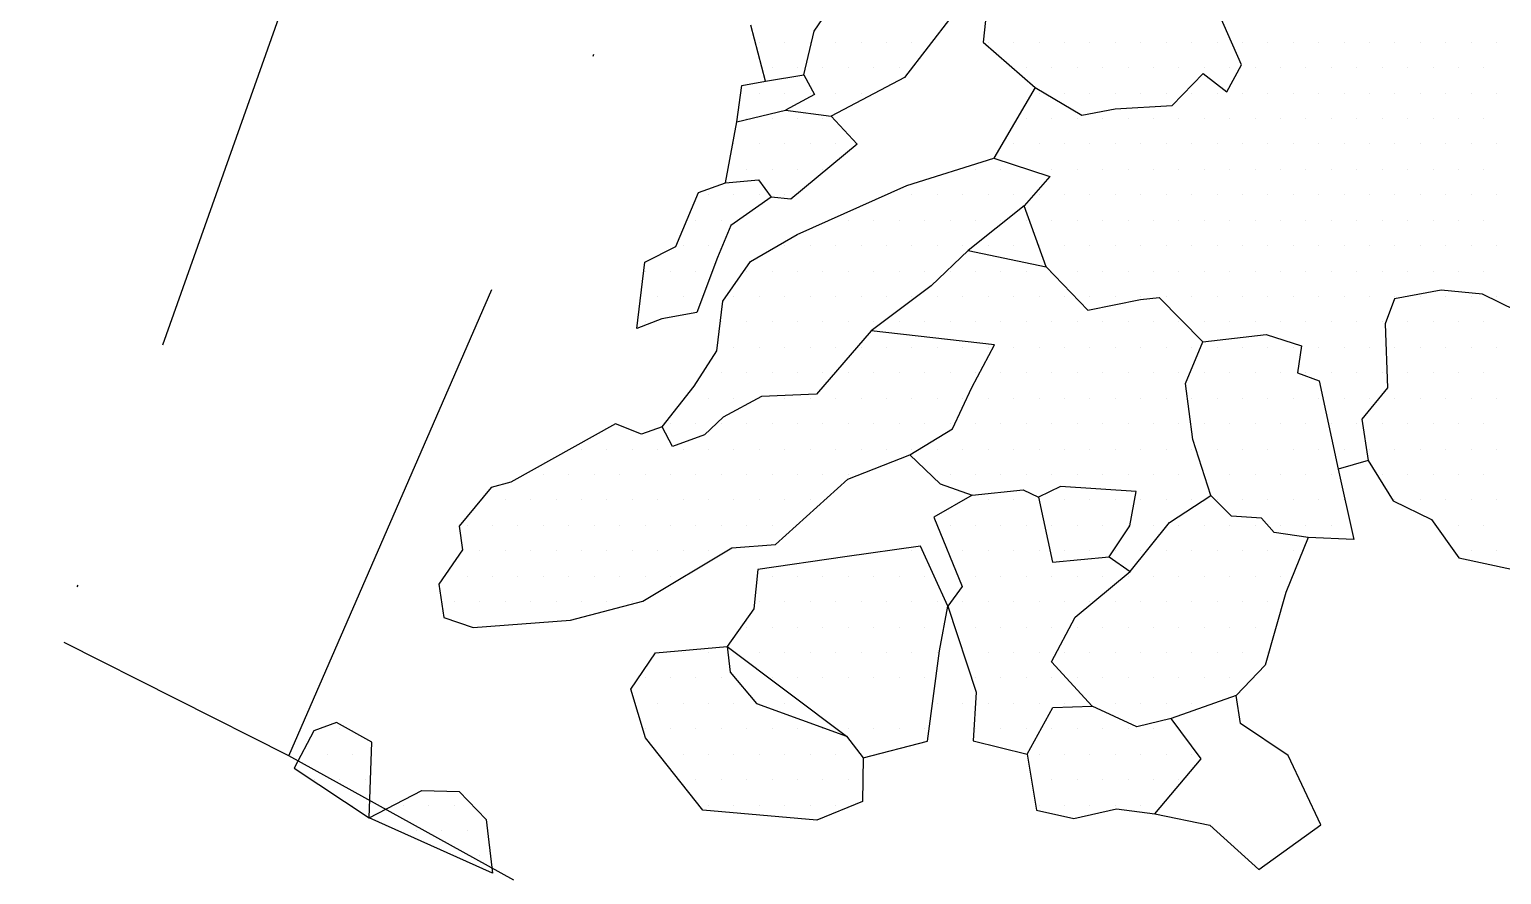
# Model space of a CAD drawing. Header units: metres. Extents: x -1319 to -950, y -1232 to -780.
# Drawn here: x -1249 to -1176.6, y -1109.7 to -1068.1 of the extents above; entities that cross this region are included whole.
import ezdxf

# ---------------------------------------------------------------- set-up
doc = ezdxf.new("R2010")
doc.units = ezdxf.units.M
doc.header["$LTSCALE"] = 25
doc.header["$MEASUREMENT"] = 0
doc.linetypes.add('STRICHPUNKTX2', pattern=[2, 1, -0.5, 0, -0.5])
doc.layers.get('0').update_dxf_attribs({"linetype": 'CONTINUOUS'})
for name, color, linetype in [('GRABUNGSGRENZE', 3, 'STRICHPUNKTX2'), ('STEINE', 4, 'CONTINUOUS'), ('STEINESCHRAFF', 4, 'CONTINUOUS')]:
    doc.layers.add(name, color=color, linetype=linetype)

# ---------------------------------------------------------------- blocks, each defined once
blk = doc.blocks.new('*X3')
at = {"color": 0}
for p, q in [((-1213.125, -1068.75), (-1213.125, -1068.75)), ((-1211.875, -1068.75), (-1211.875, -1068.75)), ((-1210.625, -1068.75), (-1210.625, -1068.75)), ((-1209.375, -1068.75), (-1209.375, -1068.75)), ((-1208.125, -1068.75), (-1208.125, -1068.75)), ((-1206.875, -1068.75), (-1206.875, -1068.75)), ((-1205.625, -1068.75), (-1205.625, -1068.75)), ((-1201.875, -1068.75), (-1201.875, -1068.75)), ((-1200.625, -1068.75), (-1200.625, -1068.75)), ((-1199.375, -1068.75), (-1199.375, -1068.75)), ((-1198.125, -1068.75), (-1198.125, -1068.75)), ((-1196.875, -1068.75), (-1196.875, -1068.75)), ((-1195.625, -1068.75), (-1195.625, -1068.75)), ((-1194.375, -1068.75), (-1194.375, -1068.75)), ((-1193.125, -1068.75), (-1193.125, -1068.75)), ((-1191.875, -1068.75), (-1191.875, -1068.75)), ((-1190.625, -1068.75), (-1190.625, -1068.75)), ((-1189.375, -1068.75), (-1189.375, -1068.75)), ((-1188.125, -1068.75), (-1188.125, -1068.75)), ((-1186.875, -1068.75), (-1186.875, -1068.75)), ((-1185.625, -1068.75), (-1185.625, -1068.75)), ((-1184.375, -1068.75), (-1184.375, -1068.75)), ((-1183.125, -1068.75), (-1183.125, -1068.75)), ((-1181.875, -1068.75), (-1181.875, -1068.75)), ((-1180.625, -1068.75), (-1180.625, -1068.75)), ((-1179.375, -1068.75), (-1179.375, -1068.75)), ((-1178.125, -1068.75), (-1178.125, -1068.75)), ((-1176.875, -1068.75), (-1176.875, -1068.75)), ((-1212.5, -1070), (-1212.5, -1070)), ((-1211.25, -1070), (-1211.25, -1070)), ((-1210, -1070), (-1210, -1070)), ((-1208.75, -1070), (-1208.75, -1070)), ((-1207.5, -1070), (-1207.5, -1070)), ((-1206.25, -1070), (-1206.25, -1070)), ((-1200, -1070), (-1200, -1070)), ((-1198.75, -1070), (-1198.75, -1070)), ((-1197.5, -1070), (-1197.5, -1070)), ((-1196.25, -1070), (-1196.25, -1070)), ((-1195, -1070), (-1195, -1070)), ((-1193.75, -1070), (-1193.75, -1070)), ((-1192.5, -1070), (-1192.5, -1070)), ((-1191.25, -1070), (-1191.25, -1070)), ((-1190, -1070), (-1190, -1070)), ((-1188.75, -1070), (-1188.75, -1070)), ((-1187.5, -1070), (-1187.5, -1070)), ((-1186.25, -1070), (-1186.25, -1070)), ((-1185, -1070), (-1185, -1070)), ((-1183.75, -1070), (-1183.75, -1070)), ((-1182.5, -1070), (-1182.5, -1070)), ((-1181.25, -1070), (-1181.25, -1070)), ((-1180, -1070), (-1180, -1070)), ((-1178.75, -1070), (-1178.75, -1070)), ((-1177.5, -1070), (-1177.5, -1070)), ((-1213.125, -1071.25), (-1213.125, -1071.25)), ((-1211.875, -1071.25), (-1211.875, -1071.25)), ((-1210.625, -1071.25), (-1210.625, -1071.25)), ((-1209.375, -1071.25), (-1209.375, -1071.25)), ((-1208.125, -1071.25), (-1208.125, -1071.25)), ((-1199.375, -1071.25), (-1199.375, -1071.25)), ((-1198.125, -1071.25), (-1198.125, -1071.25)), ((-1196.875, -1071.25), (-1196.875, -1071.25)), ((-1195.625, -1071.25), (-1195.625, -1071.25)), ((-1194.375, -1071.25), (-1194.375, -1071.25)), ((-1193.125, -1071.25), (-1193.125, -1071.25)), ((-1191.875, -1071.25), (-1191.875, -1071.25)), ((-1190.625, -1071.25), (-1190.625, -1071.25)), ((-1189.375, -1071.25), (-1189.375, -1071.25)), ((-1188.125, -1071.25), (-1188.125, -1071.25)), ((-1186.875, -1071.25), (-1186.875, -1071.25)), ((-1185.625, -1071.25), (-1185.625, -1071.25)), ((-1184.375, -1071.25), (-1184.375, -1071.25)), ((-1183.125, -1071.25), (-1183.125, -1071.25)), ((-1181.875, -1071.25), (-1181.875, -1071.25)), ((-1180.625, -1071.25), (-1180.625, -1071.25)), ((-1179.375, -1071.25), (-1179.375, -1071.25)), ((-1178.125, -1071.25), (-1178.125, -1071.25)), ((-1176.875, -1071.25), (-1176.875, -1071.25)), ((-1213.75, -1072.5), (-1213.75, -1072.5)), ((-1212.5, -1072.5), (-1212.5, -1072.5)), ((-1211.25, -1072.5), (-1211.25, -1072.5)), ((-1210, -1072.5), (-1210, -1072.5)), ((-1200, -1072.5), (-1200, -1072.5)), ((-1198.75, -1072.5), (-1198.75, -1072.5)), ((-1197.5, -1072.5), (-1197.5, -1072.5)), ((-1196.25, -1072.5), (-1196.25, -1072.5)), ((-1195, -1072.5), (-1195, -1072.5)), ((-1193.75, -1072.5), (-1193.75, -1072.5)), ((-1192.5, -1072.5), (-1192.5, -1072.5)), ((-1191.25, -1072.5), (-1191.25, -1072.5)), ((-1190, -1072.5), (-1190, -1072.5)), ((-1188.75, -1072.5), (-1188.75, -1072.5)), ((-1187.5, -1072.5), (-1187.5, -1072.5)), ((-1186.25, -1072.5), (-1186.25, -1072.5)), ((-1185, -1072.5), (-1185, -1072.5)), ((-1183.75, -1072.5), (-1183.75, -1072.5)), ((-1182.5, -1072.5), (-1182.5, -1072.5)), ((-1181.25, -1072.5), (-1181.25, -1072.5)), ((-1180, -1072.5), (-1180, -1072.5)), ((-1178.75, -1072.5), (-1178.75, -1072.5)), ((-1177.5, -1072.5), (-1177.5, -1072.5)), ((-1214.375, -1073.75), (-1214.375, -1073.75)), ((-1213.125, -1073.75), (-1213.125, -1073.75)), ((-1211.875, -1073.75), (-1211.875, -1073.75)), ((-1210.625, -1073.75), (-1210.625, -1073.75)), ((-1209.375, -1073.75), (-1209.375, -1073.75)), ((-1200.625, -1073.75), (-1200.625, -1073.75)), ((-1199.375, -1073.75), (-1199.375, -1073.75)), ((-1198.125, -1073.75), (-1198.125, -1073.75)), ((-1196.875, -1073.75), (-1196.875, -1073.75)), ((-1195.625, -1073.75), (-1195.625, -1073.75)), ((-1194.375, -1073.75), (-1194.375, -1073.75)), ((-1193.125, -1073.75), (-1193.125, -1073.75)), ((-1191.875, -1073.75), (-1191.875, -1073.75)), ((-1190.625, -1073.75), (-1190.625, -1073.75)), ((-1189.375, -1073.75), (-1189.375, -1073.75)), ((-1188.125, -1073.75), (-1188.125, -1073.75)), ((-1186.875, -1073.75), (-1186.875, -1073.75)), ((-1185.625, -1073.75), (-1185.625, -1073.75)), ((-1184.375, -1073.75), (-1184.375, -1073.75)), ((-1183.125, -1073.75), (-1183.125, -1073.75)), ((-1181.875, -1073.75), (-1181.875, -1073.75)), ((-1180.625, -1073.75), (-1180.625, -1073.75)), ((-1179.375, -1073.75), (-1179.375, -1073.75)), ((-1178.125, -1073.75), (-1178.125, -1073.75)), ((-1176.875, -1073.75), (-1176.875, -1073.75)), ((-1213.75, -1075), (-1213.75, -1075)), ((-1212.5, -1075), (-1212.5, -1075)), ((-1211.25, -1075), (-1211.25, -1075)), ((-1210, -1075), (-1210, -1075)), ((-1202.5, -1075), (-1202.5, -1075)), ((-1201.25, -1075), (-1201.25, -1075)), ((-1200, -1075), (-1200, -1075)), ((-1198.75, -1075), (-1198.75, -1075)), ((-1197.5, -1075), (-1197.5, -1075)), ((-1196.25, -1075), (-1196.25, -1075)), ((-1195, -1075), (-1195, -1075)), ((-1193.75, -1075), (-1193.75, -1075)), ((-1192.5, -1075), (-1192.5, -1075)), ((-1191.25, -1075), (-1191.25, -1075)), ((-1190, -1075), (-1190, -1075)), ((-1188.75, -1075), (-1188.75, -1075)), ((-1187.5, -1075), (-1187.5, -1075)), ((-1186.25, -1075), (-1186.25, -1075)), ((-1185, -1075), (-1185, -1075)), ((-1183.75, -1075), (-1183.75, -1075)), ((-1182.5, -1075), (-1182.5, -1075)), ((-1181.25, -1075), (-1181.25, -1075)), ((-1180, -1075), (-1180, -1075)), ((-1178.75, -1075), (-1178.75, -1075)), ((-1177.5, -1075), (-1177.5, -1075)), ((-1215.625, -1076.25), (-1215.625, -1076.25)), ((-1214.375, -1076.25), (-1214.375, -1076.25)), ((-1213.125, -1076.25), (-1213.125, -1076.25)), ((-1211.875, -1076.25), (-1211.875, -1076.25)), ((-1206.875, -1076.25), (-1206.875, -1076.25)), ((-1205.625, -1076.25), (-1205.625, -1076.25)), ((-1204.375, -1076.25), (-1204.375, -1076.25)), ((-1203.125, -1076.25), (-1203.125, -1076.25)), ((-1201.875, -1076.25), (-1201.875, -1076.25)), ((-1200.625, -1076.25), (-1200.625, -1076.25)), ((-1199.375, -1076.25), (-1199.375, -1076.25)), ((-1198.125, -1076.25), (-1198.125, -1076.25)), ((-1196.875, -1076.25), (-1196.875, -1076.25)), ((-1195.625, -1076.25), (-1195.625, -1076.25)), ((-1194.375, -1076.25), (-1194.375, -1076.25)), ((-1193.125, -1076.25), (-1193.125, -1076.25)), ((-1191.875, -1076.25), (-1191.875, -1076.25)), ((-1190.625, -1076.25), (-1190.625, -1076.25)), ((-1189.375, -1076.25), (-1189.375, -1076.25)), ((-1188.125, -1076.25), (-1188.125, -1076.25)), ((-1186.875, -1076.25), (-1186.875, -1076.25)), ((-1185.625, -1076.25), (-1185.625, -1076.25)), ((-1184.375, -1076.25), (-1184.375, -1076.25)), ((-1183.125, -1076.25), (-1183.125, -1076.25)), ((-1181.875, -1076.25), (-1181.875, -1076.25)), ((-1180.625, -1076.25), (-1180.625, -1076.25)), ((-1179.375, -1076.25), (-1179.375, -1076.25)), ((-1178.125, -1076.25), (-1178.125, -1076.25)), ((-1176.875, -1076.25), (-1176.875, -1076.25)), ((-1216.25, -1077.5), (-1216.25, -1077.5)), ((-1215, -1077.5), (-1215, -1077.5)), ((-1208.75, -1077.5), (-1208.75, -1077.5)), ((-1207.5, -1077.5), (-1207.5, -1077.5)), ((-1206.25, -1077.5), (-1206.25, -1077.5)), ((-1205, -1077.5), (-1205, -1077.5)), ((-1203.75, -1077.5), (-1203.75, -1077.5)), ((-1202.5, -1077.5), (-1202.5, -1077.5)), ((-1201.25, -1077.5), (-1201.25, -1077.5)), ((-1200, -1077.5), (-1200, -1077.5)), ((-1198.75, -1077.5), (-1198.75, -1077.5)), ((-1197.5, -1077.5), (-1197.5, -1077.5)), ((-1196.25, -1077.5), (-1196.25, -1077.5)), ((-1195, -1077.5), (-1195, -1077.5)), ((-1193.75, -1077.5), (-1193.75, -1077.5)), ((-1192.5, -1077.5), (-1192.5, -1077.5)), ((-1191.25, -1077.5), (-1191.25, -1077.5)), ((-1190, -1077.5), (-1190, -1077.5)), ((-1188.75, -1077.5), (-1188.75, -1077.5)), ((-1187.5, -1077.5), (-1187.5, -1077.5)), ((-1186.25, -1077.5), (-1186.25, -1077.5)), ((-1185, -1077.5), (-1185, -1077.5)), ((-1183.75, -1077.5), (-1183.75, -1077.5)), ((-1182.5, -1077.5), (-1182.5, -1077.5)), ((-1181.25, -1077.5), (-1181.25, -1077.5)), ((-1180, -1077.5), (-1180, -1077.5)), ((-1178.75, -1077.5), (-1178.75, -1077.5)), ((-1177.5, -1077.5), (-1177.5, -1077.5)), ((-1216.875, -1078.75), (-1216.875, -1078.75)), ((-1215.625, -1078.75), (-1215.625, -1078.75)), ((-1211.875, -1078.75), (-1211.875, -1078.75)), ((-1210.625, -1078.75), (-1210.625, -1078.75)), ((-1209.375, -1078.75), (-1209.375, -1078.75)), ((-1208.125, -1078.75), (-1208.125, -1078.75)), ((-1206.875, -1078.75), (-1206.875, -1078.75)), ((-1205.625, -1078.75), (-1205.625, -1078.75)), ((-1204.375, -1078.75), (-1204.375, -1078.75)), ((-1203.125, -1078.75), (-1203.125, -1078.75)), ((-1201.875, -1078.75), (-1201.875, -1078.75)), ((-1200.625, -1078.75), (-1200.625, -1078.75)), ((-1199.375, -1078.75), (-1199.375, -1078.75)), ((-1198.125, -1078.75), (-1198.125, -1078.75)), ((-1196.875, -1078.75), (-1196.875, -1078.75)), ((-1195.625, -1078.75), (-1195.625, -1078.75)), ((-1194.375, -1078.75), (-1194.375, -1078.75)), ((-1193.125, -1078.75), (-1193.125, -1078.75)), ((-1191.875, -1078.75), (-1191.875, -1078.75)), ((-1190.625, -1078.75), (-1190.625, -1078.75)), ((-1189.375, -1078.75), (-1189.375, -1078.75)), ((-1188.125, -1078.75), (-1188.125, -1078.75)), ((-1186.875, -1078.75), (-1186.875, -1078.75)), ((-1185.625, -1078.75), (-1185.625, -1078.75)), ((-1184.375, -1078.75), (-1184.375, -1078.75)), ((-1183.125, -1078.75), (-1183.125, -1078.75)), ((-1181.875, -1078.75), (-1181.875, -1078.75)), ((-1180.625, -1078.75), (-1180.625, -1078.75)), ((-1179.375, -1078.75), (-1179.375, -1078.75)), ((-1178.125, -1078.75), (-1178.125, -1078.75)), ((-1176.875, -1078.75), (-1176.875, -1078.75)), ((-1218.75, -1080), (-1218.75, -1080)), ((-1217.5, -1080), (-1217.5, -1080)), ((-1216.25, -1080), (-1216.25, -1080)), ((-1213.75, -1080), (-1213.75, -1080)), ((-1212.5, -1080), (-1212.5, -1080)), ((-1211.25, -1080), (-1211.25, -1080)), ((-1210, -1080), (-1210, -1080)), ((-1208.75, -1080), (-1208.75, -1080)), ((-1207.5, -1080), (-1207.5, -1080)), ((-1206.25, -1080), (-1206.25, -1080)), ((-1205, -1080), (-1205, -1080)), ((-1203.75, -1080), (-1203.75, -1080)), ((-1202.5, -1080), (-1202.5, -1080)), ((-1201.25, -1080), (-1201.25, -1080)), ((-1200, -1080), (-1200, -1080)), ((-1198.75, -1080), (-1198.75, -1080)), ((-1197.5, -1080), (-1197.5, -1080)), ((-1196.25, -1080), (-1196.25, -1080)), ((-1195, -1080), (-1195, -1080)), ((-1193.75, -1080), (-1193.75, -1080)), ((-1192.5, -1080), (-1192.5, -1080)), ((-1191.25, -1080), (-1191.25, -1080)), ((-1190, -1080), (-1190, -1080)), ((-1188.75, -1080), (-1188.75, -1080)), ((-1187.5, -1080), (-1187.5, -1080)), ((-1186.25, -1080), (-1186.25, -1080)), ((-1185, -1080), (-1185, -1080)), ((-1183.75, -1080), (-1183.75, -1080)), ((-1182.5, -1080), (-1182.5, -1080)), ((-1181.25, -1080), (-1181.25, -1080)), ((-1180, -1080), (-1180, -1080)), ((-1178.75, -1080), (-1178.75, -1080)), ((-1177.5, -1080), (-1177.5, -1080)), ((-1218.125, -1081.25), (-1218.125, -1081.25)), ((-1216.875, -1081.25), (-1216.875, -1081.25)), ((-1214.375, -1081.25), (-1214.375, -1081.25)), ((-1213.125, -1081.25), (-1213.125, -1081.25)), ((-1211.875, -1081.25), (-1211.875, -1081.25)), ((-1210.625, -1081.25), (-1210.625, -1081.25)), ((-1209.375, -1081.25), (-1209.375, -1081.25)), ((-1208.125, -1081.25), (-1208.125, -1081.25)), ((-1206.875, -1081.25), (-1206.875, -1081.25)), ((-1205.625, -1081.25), (-1205.625, -1081.25)), ((-1204.375, -1081.25), (-1204.375, -1081.25)), ((-1203.125, -1081.25), (-1203.125, -1081.25)), ((-1201.875, -1081.25), (-1201.875, -1081.25)), ((-1200.625, -1081.25), (-1200.625, -1081.25)), ((-1199.375, -1081.25), (-1199.375, -1081.25)), ((-1198.125, -1081.25), (-1198.125, -1081.25)), ((-1196.875, -1081.25), (-1196.875, -1081.25)), ((-1195.625, -1081.25), (-1195.625, -1081.25)), ((-1194.375, -1081.25), (-1194.375, -1081.25)), ((-1193.125, -1081.25), (-1193.125, -1081.25)), ((-1191.875, -1081.25), (-1191.875, -1081.25)), ((-1190.625, -1081.25), (-1190.625, -1081.25)), ((-1189.375, -1081.25), (-1189.375, -1081.25)), ((-1188.125, -1081.25), (-1188.125, -1081.25)), ((-1186.875, -1081.25), (-1186.875, -1081.25)), ((-1185.625, -1081.25), (-1185.625, -1081.25)), ((-1184.375, -1081.25), (-1184.375, -1081.25)), ((-1183.125, -1081.25), (-1183.125, -1081.25)), ((-1181.875, -1081.25), (-1181.875, -1081.25)), ((-1180.625, -1081.25), (-1180.625, -1081.25)), ((-1179.375, -1081.25), (-1179.375, -1081.25)), ((-1178.125, -1081.25), (-1178.125, -1081.25)), ((-1176.875, -1081.25), (-1176.875, -1081.25)), ((-1218.75, -1082.5), (-1218.75, -1082.5)), ((-1215, -1082.5), (-1215, -1082.5)), ((-1213.75, -1082.5), (-1213.75, -1082.5)), ((-1212.5, -1082.5), (-1212.5, -1082.5)), ((-1211.25, -1082.5), (-1211.25, -1082.5)), ((-1210, -1082.5), (-1210, -1082.5)), ((-1208.75, -1082.5), (-1208.75, -1082.5)), ((-1207.5, -1082.5), (-1207.5, -1082.5)), ((-1206.25, -1082.5), (-1206.25, -1082.5)), ((-1205, -1082.5), (-1205, -1082.5)), ((-1203.75, -1082.5), (-1203.75, -1082.5)), ((-1202.5, -1082.5), (-1202.5, -1082.5)), ((-1201.25, -1082.5), (-1201.25, -1082.5)), ((-1200, -1082.5), (-1200, -1082.5)), ((-1198.75, -1082.5), (-1198.75, -1082.5)), ((-1197.5, -1082.5), (-1197.5, -1082.5)), ((-1196.25, -1082.5), (-1196.25, -1082.5)), ((-1195, -1082.5), (-1195, -1082.5)), ((-1193.75, -1082.5), (-1193.75, -1082.5)), ((-1192.5, -1082.5), (-1192.5, -1082.5)), ((-1191.25, -1082.5), (-1191.25, -1082.5)), ((-1190, -1082.5), (-1190, -1082.5)), ((-1188.75, -1082.5), (-1188.75, -1082.5)), ((-1187.5, -1082.5), (-1187.5, -1082.5)), ((-1186.25, -1082.5), (-1186.25, -1082.5)), ((-1185, -1082.5), (-1185, -1082.5)), ((-1183.75, -1082.5), (-1183.75, -1082.5)), ((-1182.5, -1082.5), (-1182.5, -1082.5)), ((-1181.25, -1082.5), (-1181.25, -1082.5)), ((-1180, -1082.5), (-1180, -1082.5)), ((-1178.75, -1082.5), (-1178.75, -1082.5)), ((-1177.5, -1082.5), (-1177.5, -1082.5)), ((-1214.375, -1083.75), (-1214.375, -1083.75)), ((-1213.125, -1083.75), (-1213.125, -1083.75)), ((-1211.875, -1083.75), (-1211.875, -1083.75)), ((-1210.625, -1083.75), (-1210.625, -1083.75)), ((-1209.375, -1083.75), (-1209.375, -1083.75)), ((-1208.125, -1083.75), (-1208.125, -1083.75)), ((-1206.875, -1083.75), (-1206.875, -1083.75)), ((-1205.625, -1083.75), (-1205.625, -1083.75)), ((-1204.375, -1083.75), (-1204.375, -1083.75)), ((-1203.125, -1083.75), (-1203.125, -1083.75)), ((-1201.875, -1083.75), (-1201.875, -1083.75)), ((-1200.625, -1083.75), (-1200.625, -1083.75)), ((-1199.375, -1083.75), (-1199.375, -1083.75)), ((-1198.125, -1083.75), (-1198.125, -1083.75)), ((-1196.875, -1083.75), (-1196.875, -1083.75)), ((-1195.625, -1083.75), (-1195.625, -1083.75)), ((-1194.375, -1083.75), (-1194.375, -1083.75)), ((-1193.125, -1083.75), (-1193.125, -1083.75)), ((-1191.875, -1083.75), (-1191.875, -1083.75)), ((-1190.625, -1083.75), (-1190.625, -1083.75)), ((-1189.375, -1083.75), (-1189.375, -1083.75)), ((-1188.125, -1083.75), (-1188.125, -1083.75)), ((-1186.875, -1083.75), (-1186.875, -1083.75)), ((-1185.625, -1083.75), (-1185.625, -1083.75)), ((-1184.375, -1083.75), (-1184.375, -1083.75)), ((-1183.125, -1083.75), (-1183.125, -1083.75)), ((-1181.875, -1083.75), (-1181.875, -1083.75)), ((-1180.625, -1083.75), (-1180.625, -1083.75)), ((-1179.375, -1083.75), (-1179.375, -1083.75)), ((-1178.125, -1083.75), (-1178.125, -1083.75)), ((-1176.875, -1083.75), (-1176.875, -1083.75)), ((-1215, -1085), (-1215, -1085)), ((-1213.75, -1085), (-1213.75, -1085)), ((-1212.5, -1085), (-1212.5, -1085)), ((-1211.25, -1085), (-1211.25, -1085)), ((-1210, -1085), (-1210, -1085)), ((-1208.75, -1085), (-1208.75, -1085)), ((-1207.5, -1085), (-1207.5, -1085)), ((-1206.25, -1085), (-1206.25, -1085)), ((-1205, -1085), (-1205, -1085)), ((-1203.75, -1085), (-1203.75, -1085)), ((-1202.5, -1085), (-1202.5, -1085)), ((-1201.25, -1085), (-1201.25, -1085)), ((-1200, -1085), (-1200, -1085)), ((-1198.75, -1085), (-1198.75, -1085)), ((-1197.5, -1085), (-1197.5, -1085)), ((-1196.25, -1085), (-1196.25, -1085)), ((-1195, -1085), (-1195, -1085)), ((-1193.75, -1085), (-1193.75, -1085)), ((-1192.5, -1085), (-1192.5, -1085)), ((-1191.25, -1085), (-1191.25, -1085)), ((-1190, -1085), (-1190, -1085)), ((-1188.75, -1085), (-1188.75, -1085)), ((-1187.5, -1085), (-1187.5, -1085)), ((-1186.25, -1085), (-1186.25, -1085)), ((-1185, -1085), (-1185, -1085)), ((-1183.75, -1085), (-1183.75, -1085)), ((-1182.5, -1085), (-1182.5, -1085)), ((-1181.25, -1085), (-1181.25, -1085)), ((-1180, -1085), (-1180, -1085)), ((-1178.75, -1085), (-1178.75, -1085)), ((-1177.5, -1085), (-1177.5, -1085)), ((-1215.625, -1086.25), (-1215.625, -1086.25)), ((-1214.375, -1086.25), (-1214.375, -1086.25)), ((-1213.125, -1086.25), (-1213.125, -1086.25)), ((-1211.875, -1086.25), (-1211.875, -1086.25)), ((-1210.625, -1086.25), (-1210.625, -1086.25)), ((-1209.375, -1086.25), (-1209.375, -1086.25)), ((-1208.125, -1086.25), (-1208.125, -1086.25)), ((-1206.875, -1086.25), (-1206.875, -1086.25)), ((-1205.625, -1086.25), (-1205.625, -1086.25)), ((-1204.375, -1086.25), (-1204.375, -1086.25)), ((-1203.125, -1086.25), (-1203.125, -1086.25)), ((-1201.875, -1086.25), (-1201.875, -1086.25)), ((-1200.625, -1086.25), (-1200.625, -1086.25)), ((-1199.375, -1086.25), (-1199.375, -1086.25)), ((-1198.125, -1086.25), (-1198.125, -1086.25)), ((-1196.875, -1086.25), (-1196.875, -1086.25)), ((-1195.625, -1086.25), (-1195.625, -1086.25)), ((-1194.375, -1086.25), (-1194.375, -1086.25)), ((-1193.125, -1086.25), (-1193.125, -1086.25)), ((-1191.875, -1086.25), (-1191.875, -1086.25)), ((-1190.625, -1086.25), (-1190.625, -1086.25)), ((-1189.375, -1086.25), (-1189.375, -1086.25)), ((-1188.125, -1086.25), (-1188.125, -1086.25)), ((-1186.875, -1086.25), (-1186.875, -1086.25)), ((-1185.625, -1086.25), (-1185.625, -1086.25)), ((-1184.375, -1086.25), (-1184.375, -1086.25)), ((-1183.125, -1086.25), (-1183.125, -1086.25)), ((-1181.875, -1086.25), (-1181.875, -1086.25)), ((-1180.625, -1086.25), (-1180.625, -1086.25)), ((-1179.375, -1086.25), (-1179.375, -1086.25)), ((-1178.125, -1086.25), (-1178.125, -1086.25)), ((-1176.875, -1086.25), (-1176.875, -1086.25)), ((-1217.5, -1087.5), (-1217.5, -1087.5)), ((-1216.25, -1087.5), (-1216.25, -1087.5)), ((-1215, -1087.5), (-1215, -1087.5)), ((-1213.75, -1087.5), (-1213.75, -1087.5)), ((-1212.5, -1087.5), (-1212.5, -1087.5)), ((-1211.25, -1087.5), (-1211.25, -1087.5)), ((-1210, -1087.5), (-1210, -1087.5)), ((-1208.75, -1087.5), (-1208.75, -1087.5)), ((-1207.5, -1087.5), (-1207.5, -1087.5)), ((-1206.25, -1087.5), (-1206.25, -1087.5)), ((-1205, -1087.5), (-1205, -1087.5)), ((-1203.75, -1087.5), (-1203.75, -1087.5)), ((-1202.5, -1087.5), (-1202.5, -1087.5)), ((-1201.25, -1087.5), (-1201.25, -1087.5)), ((-1200, -1087.5), (-1200, -1087.5)), ((-1198.75, -1087.5), (-1198.75, -1087.5)), ((-1197.5, -1087.5), (-1197.5, -1087.5)), ((-1196.25, -1087.5), (-1196.25, -1087.5)), ((-1195, -1087.5), (-1195, -1087.5)), ((-1193.75, -1087.5), (-1193.75, -1087.5)), ((-1192.5, -1087.5), (-1192.5, -1087.5)), ((-1191.25, -1087.5), (-1191.25, -1087.5)), ((-1190, -1087.5), (-1190, -1087.5)), ((-1188.75, -1087.5), (-1188.75, -1087.5)), ((-1187.5, -1087.5), (-1187.5, -1087.5)), ((-1186.25, -1087.5), (-1186.25, -1087.5)), ((-1185, -1087.5), (-1185, -1087.5)), ((-1183.75, -1087.5), (-1183.75, -1087.5)), ((-1182.5, -1087.5), (-1182.5, -1087.5)), ((-1181.25, -1087.5), (-1181.25, -1087.5)), ((-1180, -1087.5), (-1180, -1087.5)), ((-1178.75, -1087.5), (-1178.75, -1087.5)), ((-1177.5, -1087.5), (-1177.5, -1087.5)), ((-1221.875, -1088.75), (-1221.875, -1088.75)), ((-1220.625, -1088.75), (-1220.625, -1088.75)), ((-1219.375, -1088.75), (-1219.375, -1088.75)), ((-1218.125, -1088.75), (-1218.125, -1088.75)), ((-1216.875, -1088.75), (-1216.875, -1088.75)), ((-1215.625, -1088.75), (-1215.625, -1088.75)), ((-1214.375, -1088.75), (-1214.375, -1088.75)), ((-1213.125, -1088.75), (-1213.125, -1088.75)), ((-1211.875, -1088.75), (-1211.875, -1088.75)), ((-1210.625, -1088.75), (-1210.625, -1088.75)), ((-1209.375, -1088.75), (-1209.375, -1088.75)), ((-1208.125, -1088.75), (-1208.125, -1088.75)), ((-1206.875, -1088.75), (-1206.875, -1088.75)), ((-1205.625, -1088.75), (-1205.625, -1088.75)), ((-1204.375, -1088.75), (-1204.375, -1088.75)), ((-1203.125, -1088.75), (-1203.125, -1088.75)), ((-1201.875, -1088.75), (-1201.875, -1088.75)), ((-1200.625, -1088.75), (-1200.625, -1088.75)), ((-1199.375, -1088.75), (-1199.375, -1088.75)), ((-1198.125, -1088.75), (-1198.125, -1088.75)), ((-1196.875, -1088.75), (-1196.875, -1088.75)), ((-1195.625, -1088.75), (-1195.625, -1088.75)), ((-1194.375, -1088.75), (-1194.375, -1088.75)), ((-1193.125, -1088.75), (-1193.125, -1088.75)), ((-1191.875, -1088.75), (-1191.875, -1088.75)), ((-1190.625, -1088.75), (-1190.625, -1088.75)), ((-1189.375, -1088.75), (-1189.375, -1088.75)), ((-1188.125, -1088.75), (-1188.125, -1088.75)), ((-1186.875, -1088.75), (-1186.875, -1088.75)), ((-1185.625, -1088.75), (-1185.625, -1088.75)), ((-1184.375, -1088.75), (-1184.375, -1088.75)), ((-1183.125, -1088.75), (-1183.125, -1088.75)), ((-1181.875, -1088.75), (-1181.875, -1088.75)), ((-1180.625, -1088.75), (-1180.625, -1088.75)), ((-1179.375, -1088.75), (-1179.375, -1088.75)), ((-1178.125, -1088.75), (-1178.125, -1088.75)), ((-1176.875, -1088.75), (-1176.875, -1088.75)), ((-1223.75, -1090), (-1223.75, -1090)), ((-1222.5, -1090), (-1222.5, -1090)), ((-1221.25, -1090), (-1221.25, -1090)), ((-1220, -1090), (-1220, -1090)), ((-1218.75, -1090), (-1218.75, -1090)), ((-1217.5, -1090), (-1217.5, -1090)), ((-1216.25, -1090), (-1216.25, -1090)), ((-1215, -1090), (-1215, -1090)), ((-1213.75, -1090), (-1213.75, -1090)), ((-1212.5, -1090), (-1212.5, -1090)), ((-1211.25, -1090), (-1211.25, -1090)), ((-1210, -1090), (-1210, -1090)), ((-1208.75, -1090), (-1208.75, -1090)), ((-1203.75, -1090), (-1203.75, -1090)), ((-1202.5, -1090), (-1202.5, -1090)), ((-1201.25, -1090), (-1201.25, -1090)), ((-1200, -1090), (-1200, -1090)), ((-1198.75, -1090), (-1198.75, -1090)), ((-1197.5, -1090), (-1197.5, -1090)), ((-1196.25, -1090), (-1196.25, -1090)), ((-1195, -1090), (-1195, -1090)), ((-1193.75, -1090), (-1193.75, -1090)), ((-1192.5, -1090), (-1192.5, -1090)), ((-1191.25, -1090), (-1191.25, -1090)), ((-1190, -1090), (-1190, -1090)), ((-1188.75, -1090), (-1188.75, -1090)), ((-1187.5, -1090), (-1187.5, -1090)), ((-1186.25, -1090), (-1186.25, -1090)), ((-1185, -1090), (-1185, -1090)), ((-1182.5, -1090), (-1182.5, -1090)), ((-1181.25, -1090), (-1181.25, -1090)), ((-1180, -1090), (-1180, -1090)), ((-1178.75, -1090), (-1178.75, -1090)), ((-1177.5, -1090), (-1177.5, -1090)), ((-1225.625, -1091.25), (-1225.625, -1091.25)), ((-1224.375, -1091.25), (-1224.375, -1091.25)), ((-1223.125, -1091.25), (-1223.125, -1091.25)), ((-1221.875, -1091.25), (-1221.875, -1091.25)), ((-1220.625, -1091.25), (-1220.625, -1091.25)), ((-1219.375, -1091.25), (-1219.375, -1091.25)), ((-1218.125, -1091.25), (-1218.125, -1091.25)), ((-1216.875, -1091.25), (-1216.875, -1091.25)), ((-1215.625, -1091.25), (-1215.625, -1091.25)), ((-1214.375, -1091.25), (-1214.375, -1091.25)), ((-1213.125, -1091.25), (-1213.125, -1091.25)), ((-1211.875, -1091.25), (-1211.875, -1091.25)), ((-1210.625, -1091.25), (-1210.625, -1091.25)), ((-1201.875, -1091.25), (-1201.875, -1091.25)), ((-1200.625, -1091.25), (-1200.625, -1091.25)), ((-1199.375, -1091.25), (-1199.375, -1091.25)), ((-1198.125, -1091.25), (-1198.125, -1091.25)), ((-1196.875, -1091.25), (-1196.875, -1091.25)), ((-1195.625, -1091.25), (-1195.625, -1091.25)), ((-1194.375, -1091.25), (-1194.375, -1091.25)), ((-1193.125, -1091.25), (-1193.125, -1091.25)), ((-1191.875, -1091.25), (-1191.875, -1091.25)), ((-1190.625, -1091.25), (-1190.625, -1091.25)), ((-1189.375, -1091.25), (-1189.375, -1091.25)), ((-1188.125, -1091.25), (-1188.125, -1091.25)), ((-1186.875, -1091.25), (-1186.875, -1091.25)), ((-1185.625, -1091.25), (-1185.625, -1091.25)), ((-1184.375, -1091.25), (-1184.375, -1091.25)), ((-1181.875, -1091.25), (-1181.875, -1091.25)), ((-1180.625, -1091.25), (-1180.625, -1091.25)), ((-1179.375, -1091.25), (-1179.375, -1091.25)), ((-1178.125, -1091.25), (-1178.125, -1091.25)), ((-1176.875, -1091.25), (-1176.875, -1091.25)), ((-1227.5, -1092.5), (-1227.5, -1092.5)), ((-1226.25, -1092.5), (-1226.25, -1092.5)), ((-1225, -1092.5), (-1225, -1092.5)), ((-1223.75, -1092.5), (-1223.75, -1092.5)), ((-1222.5, -1092.5), (-1222.5, -1092.5)), ((-1221.25, -1092.5), (-1221.25, -1092.5)), ((-1220, -1092.5), (-1220, -1092.5)), ((-1218.75, -1092.5), (-1218.75, -1092.5)), ((-1217.5, -1092.5), (-1217.5, -1092.5)), ((-1216.25, -1092.5), (-1216.25, -1092.5)), ((-1215, -1092.5), (-1215, -1092.5)), ((-1213.75, -1092.5), (-1213.75, -1092.5)), ((-1212.5, -1092.5), (-1212.5, -1092.5)), ((-1203.75, -1092.5), (-1203.75, -1092.5)), ((-1202.5, -1092.5), (-1202.5, -1092.5)), ((-1201.25, -1092.5), (-1201.25, -1092.5)), ((-1200, -1092.5), (-1200, -1092.5)), ((-1198.75, -1092.5), (-1198.75, -1092.5)), ((-1197.5, -1092.5), (-1197.5, -1092.5)), ((-1196.25, -1092.5), (-1196.25, -1092.5)), ((-1195, -1092.5), (-1195, -1092.5)), ((-1193.75, -1092.5), (-1193.75, -1092.5)), ((-1192.5, -1092.5), (-1192.5, -1092.5)), ((-1191.25, -1092.5), (-1191.25, -1092.5)), ((-1190, -1092.5), (-1190, -1092.5)), ((-1188.75, -1092.5), (-1188.75, -1092.5)), ((-1187.5, -1092.5), (-1187.5, -1092.5)), ((-1186.25, -1092.5), (-1186.25, -1092.5)), ((-1185, -1092.5), (-1185, -1092.5)), ((-1178.75, -1092.5), (-1178.75, -1092.5)), ((-1177.5, -1092.5), (-1177.5, -1092.5)), ((-1226.875, -1093.75), (-1226.875, -1093.75)), ((-1225.625, -1093.75), (-1225.625, -1093.75)), ((-1224.375, -1093.75), (-1224.375, -1093.75)), ((-1223.125, -1093.75), (-1223.125, -1093.75)), ((-1221.875, -1093.75), (-1221.875, -1093.75)), ((-1220.625, -1093.75), (-1220.625, -1093.75)), ((-1219.375, -1093.75), (-1219.375, -1093.75)), ((-1218.125, -1093.75), (-1218.125, -1093.75)), ((-1216.875, -1093.75), (-1216.875, -1093.75)), ((-1215.625, -1093.75), (-1215.625, -1093.75)), ((-1205.625, -1093.75), (-1205.625, -1093.75)), ((-1203.125, -1093.75), (-1203.125, -1093.75)), ((-1201.875, -1093.75), (-1201.875, -1093.75)), ((-1200.625, -1093.75), (-1200.625, -1093.75)), ((-1199.375, -1093.75), (-1199.375, -1093.75)), ((-1198.125, -1093.75), (-1198.125, -1093.75)), ((-1196.875, -1093.75), (-1196.875, -1093.75)), ((-1195.625, -1093.75), (-1195.625, -1093.75)), ((-1194.375, -1093.75), (-1194.375, -1093.75)), ((-1193.125, -1093.75), (-1193.125, -1093.75)), ((-1191.875, -1093.75), (-1191.875, -1093.75)), ((-1190.625, -1093.75), (-1190.625, -1093.75)), ((-1189.375, -1093.75), (-1189.375, -1093.75)), ((-1188.125, -1093.75), (-1188.125, -1093.75)), ((-1186.875, -1093.75), (-1186.875, -1093.75)), ((-1178.125, -1093.75), (-1178.125, -1093.75)), ((-1176.875, -1093.75), (-1176.875, -1093.75)), ((-1227.5, -1095), (-1227.5, -1095)), ((-1226.25, -1095), (-1226.25, -1095)), ((-1225, -1095), (-1225, -1095)), ((-1223.75, -1095), (-1223.75, -1095)), ((-1222.5, -1095), (-1222.5, -1095)), ((-1221.25, -1095), (-1221.25, -1095)), ((-1220, -1095), (-1220, -1095)), ((-1218.75, -1095), (-1218.75, -1095)), ((-1217.5, -1095), (-1217.5, -1095)), ((-1212.5, -1095), (-1212.5, -1095)), ((-1211.25, -1095), (-1211.25, -1095)), ((-1210, -1095), (-1210, -1095)), ((-1208.75, -1095), (-1208.75, -1095)), ((-1207.5, -1095), (-1207.5, -1095)), ((-1206.25, -1095), (-1206.25, -1095)), ((-1205, -1095), (-1205, -1095)), ((-1202.5, -1095), (-1202.5, -1095)), ((-1201.25, -1095), (-1201.25, -1095)), ((-1200, -1095), (-1200, -1095)), ((-1198.75, -1095), (-1198.75, -1095)), ((-1197.5, -1095), (-1197.5, -1095)), ((-1196.25, -1095), (-1196.25, -1095)), ((-1195, -1095), (-1195, -1095)), ((-1193.75, -1095), (-1193.75, -1095)), ((-1192.5, -1095), (-1192.5, -1095)), ((-1191.25, -1095), (-1191.25, -1095)), ((-1190, -1095), (-1190, -1095)), ((-1188.75, -1095), (-1188.75, -1095)), ((-1187.5, -1095), (-1187.5, -1095)), ((-1228.125, -1096.25), (-1228.125, -1096.25)), ((-1226.875, -1096.25), (-1226.875, -1096.25)), ((-1225.625, -1096.25), (-1225.625, -1096.25)), ((-1224.375, -1096.25), (-1224.375, -1096.25)), ((-1223.125, -1096.25), (-1223.125, -1096.25)), ((-1221.875, -1096.25), (-1221.875, -1096.25)), ((-1220.625, -1096.25), (-1220.625, -1096.25)), ((-1219.375, -1096.25), (-1219.375, -1096.25)), ((-1213.125, -1096.25), (-1213.125, -1096.25)), ((-1211.875, -1096.25), (-1211.875, -1096.25)), ((-1210.625, -1096.25), (-1210.625, -1096.25)), ((-1209.375, -1096.25), (-1209.375, -1096.25)), ((-1208.125, -1096.25), (-1208.125, -1096.25)), ((-1206.875, -1096.25), (-1206.875, -1096.25)), ((-1205.625, -1096.25), (-1205.625, -1096.25)), ((-1204.375, -1096.25), (-1204.375, -1096.25)), ((-1203.125, -1096.25), (-1203.125, -1096.25)), ((-1201.875, -1096.25), (-1201.875, -1096.25)), ((-1200.625, -1096.25), (-1200.625, -1096.25)), ((-1199.375, -1096.25), (-1199.375, -1096.25)), ((-1198.125, -1096.25), (-1198.125, -1096.25)), ((-1196.875, -1096.25), (-1196.875, -1096.25)), ((-1195.625, -1096.25), (-1195.625, -1096.25)), ((-1194.375, -1096.25), (-1194.375, -1096.25)), ((-1193.125, -1096.25), (-1193.125, -1096.25)), ((-1191.875, -1096.25), (-1191.875, -1096.25)), ((-1190.625, -1096.25), (-1190.625, -1096.25)), ((-1189.375, -1096.25), (-1189.375, -1096.25)), ((-1188.125, -1096.25), (-1188.125, -1096.25)), ((-1213.75, -1097.5), (-1213.75, -1097.5)), ((-1212.5, -1097.5), (-1212.5, -1097.5)), ((-1211.25, -1097.5), (-1211.25, -1097.5)), ((-1210, -1097.5), (-1210, -1097.5)), ((-1208.75, -1097.5), (-1208.75, -1097.5)), ((-1207.5, -1097.5), (-1207.5, -1097.5)), ((-1206.25, -1097.5), (-1206.25, -1097.5)), ((-1205, -1097.5), (-1205, -1097.5)), ((-1202.5, -1097.5), (-1202.5, -1097.5)), ((-1201.25, -1097.5), (-1201.25, -1097.5)), ((-1200, -1097.5), (-1200, -1097.5)), ((-1198.75, -1097.5), (-1198.75, -1097.5)), ((-1197.5, -1097.5), (-1197.5, -1097.5)), ((-1196.25, -1097.5), (-1196.25, -1097.5)), ((-1195, -1097.5), (-1195, -1097.5)), ((-1193.75, -1097.5), (-1193.75, -1097.5)), ((-1192.5, -1097.5), (-1192.5, -1097.5)), ((-1191.25, -1097.5), (-1191.25, -1097.5)), ((-1190, -1097.5), (-1190, -1097.5)), ((-1188.75, -1097.5), (-1188.75, -1097.5)), ((-1216.875, -1098.75), (-1216.875, -1098.75)), ((-1215.625, -1098.75), (-1215.625, -1098.75)), ((-1213.125, -1098.75), (-1213.125, -1098.75)), ((-1211.875, -1098.75), (-1211.875, -1098.75)), ((-1210.625, -1098.75), (-1210.625, -1098.75)), ((-1209.375, -1098.75), (-1209.375, -1098.75)), ((-1208.125, -1098.75), (-1208.125, -1098.75)), ((-1206.875, -1098.75), (-1206.875, -1098.75)), ((-1205.625, -1098.75), (-1205.625, -1098.75)), ((-1204.375, -1098.75), (-1204.375, -1098.75)), ((-1201.875, -1098.75), (-1201.875, -1098.75)), ((-1200.625, -1098.75), (-1200.625, -1098.75)), ((-1199.375, -1098.75), (-1199.375, -1098.75)), ((-1198.125, -1098.75), (-1198.125, -1098.75)), ((-1196.875, -1098.75), (-1196.875, -1098.75)), ((-1195.625, -1098.75), (-1195.625, -1098.75)), ((-1194.375, -1098.75), (-1194.375, -1098.75)), ((-1193.125, -1098.75), (-1193.125, -1098.75)), ((-1191.875, -1098.75), (-1191.875, -1098.75)), ((-1190.625, -1098.75), (-1190.625, -1098.75)), ((-1189.375, -1098.75), (-1189.375, -1098.75)), ((-1188.125, -1098.75), (-1188.125, -1098.75)), ((-1218.75, -1100), (-1218.75, -1100)), ((-1217.5, -1100), (-1217.5, -1100)), ((-1216.25, -1100), (-1216.25, -1100)), ((-1215, -1100), (-1215, -1100)), ((-1212.5, -1100), (-1212.5, -1100)), ((-1211.25, -1100), (-1211.25, -1100)), ((-1210, -1100), (-1210, -1100)), ((-1208.75, -1100), (-1208.75, -1100)), ((-1207.5, -1100), (-1207.5, -1100)), ((-1206.25, -1100), (-1206.25, -1100)), ((-1205, -1100), (-1205, -1100)), ((-1202.5, -1100), (-1202.5, -1100)), ((-1201.25, -1100), (-1201.25, -1100)), ((-1200, -1100), (-1200, -1100)), ((-1198.75, -1100), (-1198.75, -1100)), ((-1197.5, -1100), (-1197.5, -1100)), ((-1196.25, -1100), (-1196.25, -1100)), ((-1195, -1100), (-1195, -1100)), ((-1193.75, -1100), (-1193.75, -1100)), ((-1192.5, -1100), (-1192.5, -1100)), ((-1191.25, -1100), (-1191.25, -1100)), ((-1190, -1100), (-1190, -1100)), ((-1218.125, -1101.25), (-1218.125, -1101.25)), ((-1216.875, -1101.25), (-1216.875, -1101.25)), ((-1215.625, -1101.25), (-1215.625, -1101.25)), ((-1214.375, -1101.25), (-1214.375, -1101.25)), ((-1213.125, -1101.25), (-1213.125, -1101.25)), ((-1211.875, -1101.25), (-1211.875, -1101.25)), ((-1204.375, -1101.25), (-1204.375, -1101.25)), ((-1203.125, -1101.25), (-1203.125, -1101.25)), ((-1201.875, -1101.25), (-1201.875, -1101.25)), ((-1200.625, -1101.25), (-1200.625, -1101.25)), ((-1199.375, -1101.25), (-1199.375, -1101.25)), ((-1198.125, -1101.25), (-1198.125, -1101.25)), ((-1196.875, -1101.25), (-1196.875, -1101.25)), ((-1195.625, -1101.25), (-1195.625, -1101.25)), ((-1194.375, -1101.25), (-1194.375, -1101.25)), ((-1193.125, -1101.25), (-1193.125, -1101.25)), ((-1191.875, -1101.25), (-1191.875, -1101.25)), ((-1233.75, -1102.5), (-1233.75, -1102.5)), ((-1218.75, -1102.5), (-1218.75, -1102.5)), ((-1217.5, -1102.5), (-1217.5, -1102.5)), ((-1216.25, -1102.5), (-1216.25, -1102.5)), ((-1215, -1102.5), (-1215, -1102.5)), ((-1213.75, -1102.5), (-1213.75, -1102.5)), ((-1212.5, -1102.5), (-1212.5, -1102.5)), ((-1211.25, -1102.5), (-1211.25, -1102.5)), ((-1210, -1102.5), (-1210, -1102.5)), ((-1208.75, -1102.5), (-1208.75, -1102.5)), ((-1207.5, -1102.5), (-1207.5, -1102.5)), ((-1206.25, -1102.5), (-1206.25, -1102.5)), ((-1205, -1102.5), (-1205, -1102.5)), ((-1202.5, -1102.5), (-1202.5, -1102.5)), ((-1201.25, -1102.5), (-1201.25, -1102.5)), ((-1200, -1102.5), (-1200, -1102.5)), ((-1198.75, -1102.5), (-1198.75, -1102.5)), ((-1197.5, -1102.5), (-1197.5, -1102.5)), ((-1196.25, -1102.5), (-1196.25, -1102.5)), ((-1195, -1102.5), (-1195, -1102.5)), ((-1193.75, -1102.5), (-1193.75, -1102.5)), ((-1235.625, -1103.75), (-1235.625, -1103.75)), ((-1234.375, -1103.75), (-1234.375, -1103.75)), ((-1233.125, -1103.75), (-1233.125, -1103.75)), ((-1216.875, -1103.75), (-1216.875, -1103.75)), ((-1215.625, -1103.75), (-1215.625, -1103.75)), ((-1214.375, -1103.75), (-1214.375, -1103.75)), ((-1213.125, -1103.75), (-1213.125, -1103.75)), ((-1211.875, -1103.75), (-1211.875, -1103.75)), ((-1210.625, -1103.75), (-1210.625, -1103.75)), ((-1209.375, -1103.75), (-1209.375, -1103.75)), ((-1208.125, -1103.75), (-1208.125, -1103.75)), ((-1199.375, -1103.75), (-1199.375, -1103.75)), ((-1198.125, -1103.75), (-1198.125, -1103.75)), ((-1196.875, -1103.75), (-1196.875, -1103.75)), ((-1195.625, -1103.75), (-1195.625, -1103.75)), ((-1194.375, -1103.75), (-1194.375, -1103.75)), ((-1193.125, -1103.75), (-1193.125, -1103.75)), ((-1191.875, -1103.75), (-1191.875, -1103.75)), ((-1235, -1105), (-1235, -1105)), ((-1233.75, -1105), (-1233.75, -1105)), ((-1232.5, -1105), (-1232.5, -1105)), ((-1216.25, -1105), (-1216.25, -1105)), ((-1215, -1105), (-1215, -1105)), ((-1213.75, -1105), (-1213.75, -1105)), ((-1212.5, -1105), (-1212.5, -1105)), ((-1211.25, -1105), (-1211.25, -1105)), ((-1210, -1105), (-1210, -1105)), ((-1208.75, -1105), (-1208.75, -1105)), ((-1198.75, -1105), (-1198.75, -1105)), ((-1197.5, -1105), (-1197.5, -1105)), ((-1196.25, -1105), (-1196.25, -1105)), ((-1195, -1105), (-1195, -1105)), ((-1193.75, -1105), (-1193.75, -1105)), ((-1192.5, -1105), (-1192.5, -1105)), ((-1233.125, -1106.25), (-1233.125, -1106.25)), ((-1230.625, -1106.25), (-1230.625, -1106.25)), ((-1229.375, -1106.25), (-1229.375, -1106.25)), ((-1228.125, -1106.25), (-1228.125, -1106.25)), ((-1215.625, -1106.25), (-1215.625, -1106.25)), ((-1214.375, -1106.25), (-1214.375, -1106.25)), ((-1213.125, -1106.25), (-1213.125, -1106.25)), ((-1211.875, -1106.25), (-1211.875, -1106.25)), ((-1210.625, -1106.25), (-1210.625, -1106.25)), ((-1209.375, -1106.25), (-1209.375, -1106.25)), ((-1199.375, -1106.25), (-1199.375, -1106.25)), ((-1198.125, -1106.25), (-1198.125, -1106.25)), ((-1196.875, -1106.25), (-1196.875, -1106.25)), ((-1195.625, -1106.25), (-1195.625, -1106.25)), ((-1194.375, -1106.25), (-1194.375, -1106.25)), ((-1230, -1107.5), (-1230, -1107.5)), ((-1228.75, -1107.5), (-1228.75, -1107.5)), ((-1227.5, -1107.5), (-1227.5, -1107.5)), ((-1228.125, -1108.75), (-1228.125, -1108.75)), ((-1226.875, -1108.75), (-1226.875, -1108.75))]:
    blk.add_line(p, q, dxfattribs=at)

msp = doc.modelspace()

# ---------------------------------------------------------------- linework, layer by layer
at = {"layer": 'GRABUNGSGRENZE', "flags": 128}
for points in [[(-1150.529, -823.948), (-1247.592, -1098.109)], [(-1236.256, -1103.829), (-1190.14, -997.748), (-1134.037, -832.046)], [(-951.088, -1232.016), (-1112.985, -1167.879), (-1141.111, -1156.457), (-1236.256, -1103.829), (-1247.592, -1098.109), (-1319.196, -1057.53)]]:
    msp.add_lwpolyline(points, dxfattribs=at)
at = {"layer": 'STEINE'}
for points in [[(-1210.938, -1070.354), (-1210.435, -1068.212), (-1208.66, -1065.606), (-1207.295, -1062.543), (-1206.283, -1060.347), (-1203.839, -1059.625), (-1202.048, -1061.505), (-1201.779, -1065.531), (-1203.659, -1067.474), (-1205.993, -1070.49), (-1209.605, -1072.388)], [(-1201.779, -1065.531), (-1202.125, -1068.743), (-1199.569, -1070.977), (-1197.27, -1072.345), (-1195.64, -1072.034), (-1192.837, -1071.871), (-1192.837, -1071.871), (-1191.313, -1070.286), (-1190.138, -1071.199), (-1189.429, -1069.871), (-1190.765, -1066.818)], [(-1212.822, -1070.667), (-1213.546, -1067.917)], [(-1214.243, -1072.66), (-1213.994, -1070.875), (-1212.822, -1070.667), (-1210.938, -1070.354), (-1210.424, -1071.321), (-1211.849, -1072.09)], [(-1199.569, -1070.977), (-1201.595, -1074.45)], [(-1214.793, -1075.669), (-1214.243, -1072.66), (-1211.849, -1072.09), (-1209.605, -1072.388), (-1208.326, -1073.76), (-1211.579, -1076.473), (-1212.548, -1076.375)], [(-1217.911, -1087.658), (-1218.929, -1088.019), (-1220.206, -1087.513), (-1225.344, -1090.386), (-1226.311, -1090.644), (-1227.885, -1092.535), (-1227.728, -1093.707), (-1228.894, -1095.393), (-1228.634, -1097.024), (-1227.205, -1097.528), (-1222.415, -1097.155), (-1218.85, -1096.225), (-1214.475, -1093.61), (-1212.335, -1093.45), (-1208.778, -1090.226), (-1205.724, -1089.043), (-1203.639, -1087.761), (-1202.677, -1085.719), (-1201.563, -1083.625), (-1207.631, -1082.933), (-1210.322, -1086.052), (-1213.023, -1086.163), (-1214.906, -1087.189), (-1215.82, -1088.059), (-1217.398, -1088.625), (-1217.911, -1087.658), (-1216.338, -1085.665), (-1215.223, -1083.928), (-1214.926, -1081.48), (-1213.556, -1079.538), (-1211.267, -1078.205), (-1205.872, -1075.791), (-1201.595, -1074.45), (-1198.84, -1075.358), (-1200.109, -1076.79), (-1202.854, -1078.991), (-1204.683, -1080.731), (-1207.631, -1082.933)], [(-1219.152, -1082.82), (-1218.755, -1079.557), (-1217.229, -1078.787), (-1216.117, -1076.132), (-1214.793, -1075.669), (-1213.162, -1075.51), (-1212.548, -1076.375), (-1214.531, -1077.758), (-1215.188, -1079.34), (-1216.198, -1082.045), (-1217.93, -1082.357), (-1219.152, -1082.82)], [(-1202.854, -1078.991), (-1199.028, -1079.793), (-1200.109, -1076.79)], [(-1199.028, -1079.793), (-1196.982, -1081.927), (-1194.384, -1081.408), (-1193.467, -1081.303), (-1191.318, -1083.488)], [(-1183.193, -1089.321), (-1181.963, -1091.305), (-1180.074, -1092.215), (-1178.742, -1094.097), (-1176.141, -1094.648), (-1174.87, -1093.676), (-1173.806, -1091.684), (-1173.815, -1089.237), (-1173.41, -1088.369), (-1174.23, -1086.996), (-1175.062, -1082.36), (-1177.564, -1081.146), (-1179.604, -1080.949), (-1181.896, -1081.365), (-1182.35, -1082.59), (-1182.237, -1085.75), (-1183.506, -1087.283), (-1183.193, -1089.321)], [(-1183.894, -1093.197), (-1186.137, -1093.103), (-1187.82, -1092.854), (-1188.434, -1092.143), (-1189.912, -1092.046), (-1190.935, -1091.03), (-1191.811, -1088.281), (-1192.178, -1085.529), (-1191.318, -1083.488), (-1188.21, -1083.12), (-1186.475, -1083.675), (-1186.675, -1085), (-1185.603, -1085.405), (-1184.67, -1089.734), (-1183.894, -1093.197)], [(-1205.724, -1089.043), (-1204.241, -1090.465), (-1202.659, -1091.02), (-1200.162, -1090.756), (-1199.396, -1091.111)], [(-1183.193, -1089.321), (-1184.67, -1089.734)], [(-1199.396, -1091.111), (-1198.722, -1094.319), (-1195.92, -1094.055), (-1194.906, -1092.522), (-1194.606, -1090.839), (-1198.328, -1090.597), (-1199.396, -1091.111)], [(-1202.659, -1091.02), (-1204.541, -1092.097), (-1203.153, -1095.507), (-1203.863, -1096.478), (-1202.472, -1100.704), (-1202.617, -1103.1), (-1199.964, -1103.754), (-1198.698, -1101.456), (-1196.761, -1101.398)], [(-1186.137, -1093.103), (-1187.249, -1095.809), (-1188.256, -1099.38), (-1189.678, -1100.863), (-1192.885, -1101.996), (-1194.565, -1102.41), (-1196.761, -1101.398), (-1198.756, -1099.213), (-1197.592, -1097.017), (-1194.898, -1094.765), (-1192.969, -1092.362), (-1190.935, -1091.03)], [(-1208.017, -1103.935), (-1204.859, -1103.108), (-1204.263, -1098.671), (-1203.863, -1096.478), (-1205.199, -1093.527), (-1208.918, -1094.049), (-1213.197, -1094.676), (-1213.394, -1096.613), (-1214.713, -1098.453), (-1208.836, -1102.867)], [(-1195.92, -1094.055), (-1194.898, -1094.765)], [(-1208.017, -1103.935), (-1208.06, -1106.076), (-1210.3, -1107.001), (-1215.909, -1106.511), (-1218.724, -1102.953), (-1219.446, -1100.559), (-1218.229, -1098.771), (-1214.713, -1098.453), (-1214.556, -1099.727), (-1213.276, -1101.252), (-1208.836, -1102.867), (-1208.017, -1103.935)], [(-1193.684, -1106.688), (-1190.981, -1107.239), (-1188.577, -1109.423), (-1185.527, -1107.22), (-1187.119, -1103.811), (-1189.469, -1102.239), (-1189.678, -1100.863)], [(-1232.32, -1106.874), (-1232.18, -1103.153), (-1233.917, -1102.19), (-1235.037, -1102.602), (-1235.999, -1104.44), (-1232.32, -1106.874)], [(-1199.964, -1103.754), (-1199.496, -1106.505), (-1197.659, -1106.906), (-1195.571, -1106.44), (-1193.684, -1106.688), (-1193.684, -1106.688), (-1191.4, -1103.979), (-1192.885, -1101.996)], [(-1232.32, -1106.874), (-1229.725, -1105.54), (-1227.89, -1105.584), (-1226.56, -1106.956), (-1226.245, -1109.605), (-1232.32, -1106.874)]]:
    msp.add_lwpolyline(points, dxfattribs=at)

# ---------------------------------------------------------------- block references
at = {"layer": 'STEINESCHRAFF'}
msp.add_blockref('*X3', (0, 0), dxfattribs=at)

doc.saveas('drawing.dxf')
